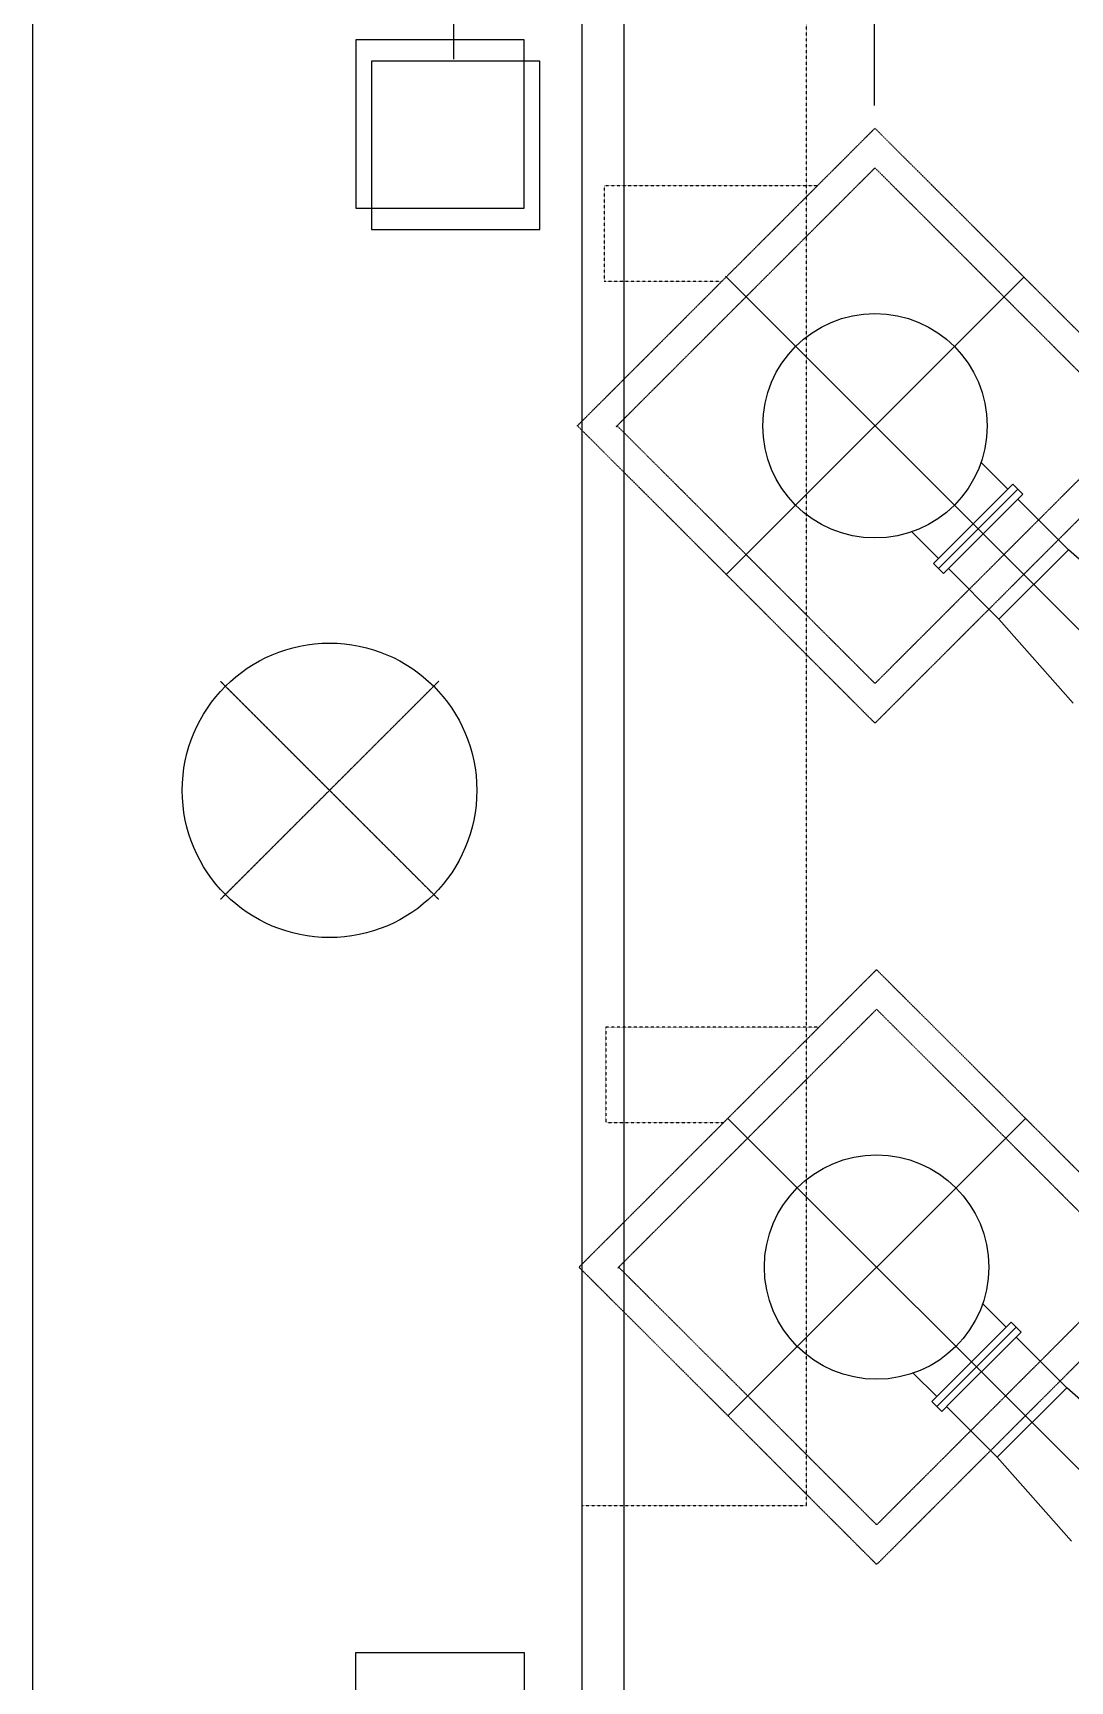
# Model space of a CAD drawing. Header units: inches. Extents: x 72602 to 350810, y -122122 to 43597.
# Drawn here: x 147754 to 151451, y -74372 to -68496 of the extents above; entities that cross this region are included whole.
import ezdxf

# ---------------------------------------------------------------- set-up
doc = ezdxf.new("R2010")
doc.units = ezdxf.units.IN
doc.header["$MEASUREMENT"] = 0
doc.linetypes.add('CENTER', pattern=[2, 1.25, -0.25, 0.25, -0.25])
doc.linetypes.add('HIDDEN', pattern=[0.375, 0.25, -0.125])
doc.layers.add('M-X-BKGD', color=8, linetype='Continuous')

msp = doc.modelspace()

# ---------------------------------------------------------------- linework, layer by layer
at = {"layer": 'M-X-BKGD'}
for p, q in [((147754.3, -75096.3), (147754.3, -65071.8)), ((147754.3, -75096.3), (147754.3, -65071.8)), ((149254.3, -68589.1), (149254.3, -65071.8)), ((149254.3, -68589.1), (149254.3, -65071.8)), ((149254.3, -68589.1), (149254.3, -65071.8)), ((149254.3, -68589.1), (149254.3, -65071.8)), ((150754.3, -68754.2), (150754.3, -65071.8)), ((150754.3, -68754.2), (150754.3, -65071.8)), ((151229.6, -70122.6), (151133.9, -70026.8)), ((151229.6, -70122.6), (151133.9, -70026.8)), ((151247.3, -70104.9), (151211.9, -70140.2)), ((151247.3, -70104.9), (151211.9, -70140.2)), ((151282.6, -70140.2), (151247.3, -70104.9)), ((151282.6, -70140.2), (151247.3, -70104.9)), ((151264.9, -70122.6), (150982.1, -70405.4)), ((151264.9, -70122.6), (150982.1, -70405.4)), ((151211.9, -70140.2), (150999.8, -70352.4)), ((151211.9, -70140.2), (150999.8, -70352.4)), ((151247.3, -70175.6), (151282.6, -70140.2)), ((151247.3, -70175.6), (151282.6, -70140.2)), ((151445.4, -70338.4), (151264.9, -70157.9)), ((151445.4, -70338.4), (151264.9, -70157.9)), ((151247.3, -70175.6), (151035.1, -70387.7)), ((151247.3, -70175.6), (151035.1, -70387.7)), ((150982.1, -70370), (150886.5, -70274.4)), ((150982.1, -70370), (150886.5, -70274.4)), ((151197.6, -70585.5), (151445.4, -70338.4)), ((151197.6, -70585.5), (151445.4, -70338.4)), ((151746, -70603.6), (151445.4, -70338.4)), ((151746, -70603.6), (151445.4, -70338.4)), ((150964.4, -70387.7), (150999.8, -70352.4)), ((150964.4, -70387.7), (150999.8, -70352.4)), ((150999.8, -70423.1), (150964.4, -70387.7)), ((150999.8, -70423.1), (150964.4, -70387.7)), ((151035.1, -70387.7), (150999.8, -70423.1)), ((151035.1, -70387.7), (150999.8, -70423.1)), ((151197.6, -70585.5), (151017.4, -70405.4)), ((151197.6, -70585.5), (151017.4, -70405.4)), ((151462.7, -70886), (151197.6, -70585.5)), ((151462.7, -70886), (151197.6, -70585.5)), ((151223.3, -73110.6), (151139.6, -73027)), ((151223.3, -73110.6), (151139.6, -73027)), ((151240.9, -73092.9), (151205.6, -73128.3)), ((151240.9, -73092.9), (151205.6, -73128.3)), ((151276.3, -73128.3), (151240.9, -73092.9)), ((151276.3, -73128.3), (151240.9, -73092.9)), ((151258.6, -73110.6), (150975.8, -73393.5)), ((151258.6, -73110.6), (150975.8, -73393.5)), ((151205.6, -73128.3), (150993.5, -73340.4)), ((151205.6, -73128.3), (150993.5, -73340.4)), ((151240.9, -73163.7), (151028.8, -73375.8)), ((151240.9, -73163.7), (151028.8, -73375.8)), ((151240.9, -73163.7), (151276.3, -73128.3)), ((151240.9, -73163.7), (151276.3, -73128.3)), ((151439.1, -73326.5), (151258.6, -73146)), ((151439.1, -73326.5), (151258.6, -73146)), ((150975.8, -73358.1), (150892.1, -73274.5)), ((150975.8, -73358.1), (150892.1, -73274.5)), ((150958.1, -73375.8), (150993.5, -73340.4)), ((150958.1, -73375.8), (150993.5, -73340.4)), ((151191.3, -73573.6), (151439.1, -73326.5)), ((151191.3, -73573.6), (151439.1, -73326.5)), ((151739.7, -73591.6), (151439.1, -73326.5)), ((151739.7, -73591.6), (151439.1, -73326.5)), ((150993.5, -73411.1), (150958.1, -73375.8)), ((150993.5, -73411.1), (150958.1, -73375.8)), ((151028.8, -73375.8), (150993.5, -73411.1)), ((151028.8, -73375.8), (150993.5, -73411.1)), ((151191.3, -73573.6), (151011.1, -73393.5)), ((151191.3, -73573.6), (151011.1, -73393.5)), ((151456.4, -73874.1), (151191.3, -73573.6)), ((151456.4, -73874.1), (151191.3, -73573.6))]:
    msp.add_line(p, q, dxfattribs=at)
at = {"layer": 'M-X-BKGD', "linetype": 'HIDDEN', "ltscale": 0.4}
for p, q in [((150511.5, -73746.4), (150511.5, -65796.4)), ((150511.5, -73746.4), (150511.5, -65796.4)), ((149695.1, -69896.4), (150755.7, -68835.7)), ((149695.1, -69896.4), (150755.7, -68835.7)), ((150755.7, -68835.7), (151816.4, -69896.4)), ((150755.7, -68835.7), (151816.4, -69896.4)), ((149833.3, -69899.5), (150755.7, -68977.1)), ((149833.3, -69899.5), (150755.7, -68977.1)), ((150755.7, -68977.1), (151675, -69896.4)), ((150755.7, -68977.1), (151675, -69896.4)), ((150550.7, -69040.8), (149790.7, -69040.8)), ((149790.7, -69040.8), (149790.7, -69380.8)), ((150550.7, -69040.8), (149790.7, -69040.8)), ((149790.7, -69040.8), (149790.7, -69380.8)), ((149790.7, -69380.8), (150210.7, -69380.8)), ((149790.7, -69380.8), (150210.7, -69380.8)), ((150755.7, -70957), (149695.1, -69896.4)), ((150755.7, -70957), (149695.1, -69896.4)), ((150755.7, -70815.6), (149836.5, -69896.4)), ((150755.7, -70815.6), (149836.5, -69896.4)), ((151816.4, -69896.4), (150755.7, -70957)), ((151675, -69896.4), (150755.7, -70815.6)), ((151816.4, -69896.4), (150755.7, -70957)), ((151675, -69896.4), (150755.7, -70815.6)), ((149700.9, -72896.4), (150761.5, -71835.7)), ((149700.9, -72896.4), (150761.5, -71835.7)), ((150761.5, -71835.7), (151822.2, -72896.4)), ((150761.5, -71835.7), (151822.2, -72896.4)), ((149839.2, -72899.5), (150761.5, -71977.1)), ((149839.2, -72899.5), (150761.5, -71977.1)), ((150761.5, -71977.1), (151680.8, -72896.4)), ((150761.5, -71977.1), (151680.8, -72896.4)), ((150556.5, -72040.8), (149796.5, -72040.8)), ((149796.5, -72040.8), (149796.5, -72380.8)), ((150556.5, -72040.8), (149796.5, -72040.8)), ((149796.5, -72040.8), (149796.5, -72380.8)), ((149796.5, -72380.8), (150216.5, -72380.8)), ((149796.5, -72380.8), (150216.5, -72380.8)), ((150761.5, -73957), (149700.9, -72896.4)), ((150761.5, -73957), (149700.9, -72896.4)), ((150761.5, -73815.6), (149842.3, -72896.4)), ((150761.5, -73815.6), (149842.3, -72896.4)), ((151822.2, -72896.4), (150761.5, -73957)), ((151680.8, -72896.4), (150761.5, -73815.6)), ((151822.2, -72896.4), (150761.5, -73957)), ((151680.8, -72896.4), (150761.5, -73815.6)), ((149711.5, -73746.4), (150511.5, -73746.4)), ((149711.5, -73746.4), (150511.5, -73746.4))]:
    msp.add_line(p, q, dxfattribs=at)
at = {"layer": 'M-X-BKGD', "ltscale": 0.4}
for p, q in [((149711.5, -75596.4), (149711.5, -66196.4)), ((149711.5, -75596.4), (149711.5, -66196.4)), ((149861.5, -75596.4), (149861.5, -66196.4)), ((149861.5, -75596.4), (149861.5, -66196.4))]:
    msp.add_line(p, q, dxfattribs=at)
at = {"layer": 'M-X-BKGD', "ltscale": 0.2}
for p, q in [((149561.5, -68596.4), (148961.5, -68596.4)), ((148961.5, -68596.4), (148961.5, -69196.4)), ((149561.5, -68596.4), (148961.5, -68596.4)), ((148961.5, -68596.4), (148961.5, -69196.4)), ((149561.5, -69196.4), (149561.5, -68596.4)), ((149561.5, -69196.4), (149561.5, -68596.4)), ((148961.5, -69196.4), (149561.5, -69196.4)), ((148961.5, -69196.4), (149561.5, -69196.4))]:
    msp.add_line(p, q, dxfattribs=at)
at = {"layer": 'M-X-BKGD', "ltscale": 0.003}
for p, q in [((150222.8, -69363.4), (154105.7, -73246.4)), ((150222.8, -69363.4), (154105.7, -73246.4)), ((151286, -69366.1), (150225.1, -70427)), ((151286, -69366.1), (150225.1, -70427)), ((151291.9, -72366.1), (150231, -73427)), ((151291.9, -72366.1), (150231, -73427)), ((150231.2, -72366.1), (154098.5, -76233.3)), ((150231.2, -72366.1), (154098.5, -76233.3))]:
    msp.add_line(p, q, dxfattribs=at)
at = {"layer": 'M-X-BKGD', "linetype": 'CENTER', "ltscale": 0.55}
for p, q in [((148422.6, -70807.5), (149200.5, -71585.3)), ((149200.5, -70807.5), (148422.6, -71585.3)), ((148422.6, -70807.5), (149200.5, -71585.3)), ((149200.5, -70807.5), (148422.6, -71585.3))]:
    msp.add_line(p, q, dxfattribs=at)
at = {"layer": 'M-X-BKGD', "ltscale": 0.2}
for points in [[(148905.7, -69120.6), (149505.7, -69120.6), (149505.7, -68520.6), (148905.7, -68520.6)], [(148905.7, -69120.6), (149505.7, -69120.6), (149505.7, -68520.6), (148905.7, -68520.6)], [(148905.7, -74270.6), (149505.7, -74270.6), (149505.7, -74870.6), (148905.7, -74870.6)], [(148905.7, -74270.6), (149505.7, -74270.6), (149505.7, -74870.6), (148905.7, -74870.6)]]:
    msp.add_lwpolyline(points, close=True, dxfattribs=at)
at = {"layer": 'M-X-BKGD'}
for centre, radius in [((150755.7, -69896.4), 400), ((150755.7, -69896.4), 400), ((148811.5, -71196.4), 525), ((148811.5, -71196.4), 525), ((150761.5, -72896.4), 400), ((150761.5, -72896.4), 400)]:
    msp.add_circle(centre, radius, dxfattribs=at)

doc.saveas('drawing.dxf')
